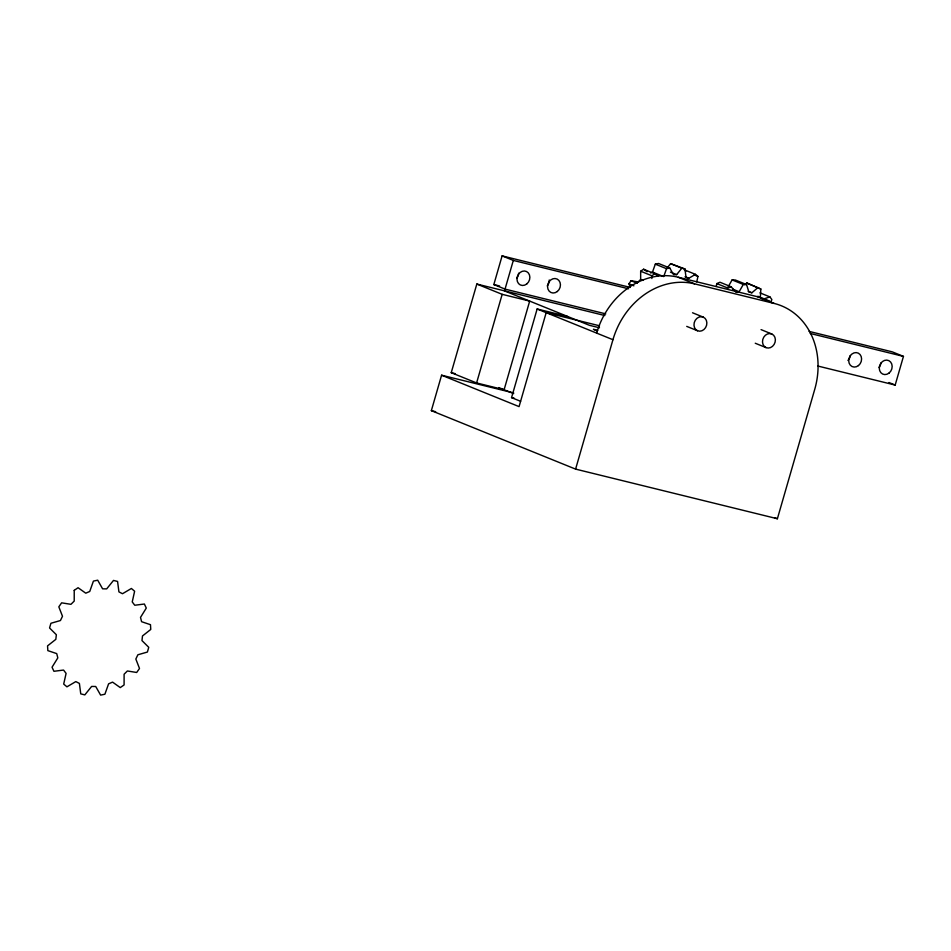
<?xml version="1.0" encoding="UTF-8"?>
<svg xmlns="http://www.w3.org/2000/svg" width="951" height="951" viewBox="0 0 951 951"><rect width="100%" height="100%" fill="white"/><g stroke="black" fill="none" stroke-linecap="round" stroke-linejoin="round"><path stroke-width="1.43" d="M605.763 313.878L505.04 289.104L493.831 284.563L502.104 255.89L630.323 287.428L628.92 283.79L631.072 280.759L638.169 281.888L640.653 279.416L640.665 271.225L643.601 269.216L654.811 273.757L658.33 276.265M651.875 278.5L651.875 275.766L654.811 273.757M770.797 302.145L771.879 299.553L769.906 296.89L762.69 299.303L760.348 297.271L760.836 289.033L746.797 282.994L744.752 284.741M716.281 286.31L716.792 283.576L719.966 282.245L731.176 286.786L736.003 292.337L739.141 291.743L743.302 284.456L746.547 284.551L748.889 292.005L751.861 292.789L758.006 287.535M696.738 281.876L697.963 276.432L695.478 274.352L684.268 269.799L685.921 271.19M596.646 333.112A73.952 62.79 -67.9 0 1 678.253 277.24L757.757 296.795L774.043 303.405A73.952 62.79 -67.9 0 1 814.734 389.351L777.383 518.747L575.593 469.116L431.35 410.654L441.585 375.205L513.659 392.929M476.82 284.052L502.176 294.334L529.683 301.098L504.101 389.732L476.594 382.956L451.238 372.685L476.82 284.052L604.86 315.542M476.594 382.956L502.176 294.334M505.04 289.104L513.314 260.431L502.104 255.89M520.601 401.286L511.555 397.625L537.137 308.992L567.711 316.505M575.593 469.116L612.943 339.709A73.952 62.79 -67.9 0 1 694.551 283.85L774.043 303.405M817.801 366.028L895.176 385.06L903.45 356.387L892.24 351.846L809.063 331.388M650.472 272.949L652.493 272.081L655.31 264.152L658.579 263.486L669.789 268.027L673.522 274.601L676.648 274.649L681.831 268.206L684.946 268.967L685.968 276.943L688.702 278.334L695.478 274.352M663.703 276.622L666.52 268.705L669.789 268.027M727.931 287.19L732.092 279.915L735.337 280.01L746.547 284.551M667.162 267.956L670.621 263.653L684.946 268.967M731.176 286.786L728.002 288.117L716.792 283.576M513.314 260.431L628.563 288.783M810.228 333.468L903.45 356.387M493.831 284.563L499.584 285.978M599.522 325.777L546.183 312.653L519.068 406.612L441.585 375.205M599.475 327.786L589.442 325.313L504.339 290.828M597.703 330.377L593.4 329.319L597.418 330.948M451.238 372.685L455.374 373.707M511.555 397.625L514.336 398.303M431.35 410.654L435.677 411.712M760.836 289.033L746.797 282.994M732.092 279.915L743.302 284.456M759.944 292.849L769.906 296.89M748.128 291.268L751.861 292.789M757.852 296.26L760.348 297.271M670.621 263.653L681.831 268.206M732.912 289.211L739.141 291.743M694.218 274.922L697.963 276.432M655.31 264.152L666.52 268.705M684.97 276.824L688.702 278.334M670.419 272.129L676.648 274.649M678.253 277.24L694.551 283.85M652.493 272.081L662.467 276.123M640.665 271.225L651.875 275.766M640.653 279.416L643.149 280.426M761.062 329.628L771.843 334.003A7.394 6.277 -67.9 0 1 772.485 346.366A7.394 6.277 -67.9 0 1 762.5 342.039A7.394 6.277 -67.9 0 1 771.843 334.003M888.947 382.528L895.176 385.06M631.072 280.759L637.289 283.279M628.92 283.79L633.901 285.811M692.53 312.772L703.312 317.147A7.394 6.277 -67.9 0 1 703.954 329.522A7.394 6.277 -67.9 0 1 693.98 325.194A7.394 6.277 -67.9 0 1 703.312 317.147M755.26 343.24L766.042 347.614M686.729 326.383L697.523 330.758M537.137 308.992L612.943 339.709M498.764 387.568L513.611 393.583M774.637 517.641L777.383 518.747M643.601 269.216L647.12 271.724M518.652 273.187A7.394 6.277 -67.9 0 1 516.702 278.286M549.226 279.998A7.394 6.277 -67.9 0 1 547.277 285.799M880.899 362.985A7.394 6.277 -67.9 0 1 879.009 367.395M850.325 355.472A7.394 6.277 -67.9 0 1 847.935 360.417M757.757 296.795A73.952 62.79 -67.9 0 1 772.759 303.036M74.226 590.357L74.214 601.091L70.945 604.325L61.637 602.839L58.819 606.821L62.493 616.272L60.436 620.539L50.926 623.262L49.559 627.981L56.347 634.721L55.824 639.357L47.55 645.872L47.847 650.627L56.727 653.61L57.809 657.914L52.032 667.233L53.945 671.287L63.562 670.063L66.094 673.391L63.693 684.09L66.939 686.824L75.818 681.594L79.397 683.424L80.752 693.873L84.829 694.884L91.629 686.432L95.718 686.491L100.616 695.11L104.895 694.23L108.592 683.84L112.563 682.117L120.254 687.585L124.094 684.958L124.106 674.223L127.375 670.978L136.682 672.476L139.5 668.482L135.838 659.031L137.883 654.775L147.393 652.053L148.76 647.322L141.972 640.594L142.495 635.957L150.769 629.443L150.472 624.688L141.592 621.704L140.51 617.401L146.288 608.081L144.374 604.028L134.757 605.24L132.237 601.924L134.626 591.225L131.381 588.479L122.501 593.721L118.923 591.891L117.567 581.43L113.49 580.431L106.69 588.883L102.601 588.824L97.715 580.205L93.424 581.085L89.739 591.474L85.756 593.186L78.065 587.718L74.226 590.357M526.747 283.98A7.394 6.277 -67.9 0 0 526.545 271.534A7.394 6.277 -67.9 0 0 516.975 279.19A7.394 6.277 -67.9 0 0 526.747 283.98M557.322 291.505A7.394 6.277 -67.9 0 0 557.12 279.059A7.394 6.277 -67.9 0 0 547.55 286.703A7.394 6.277 -67.9 0 0 557.322 291.505M889.042 373.089A7.394 6.277 -67.9 0 0 888.852 360.643A7.394 6.277 -67.9 0 0 879.283 368.299A7.394 6.277 -67.9 0 0 889.042 373.089M858.468 365.576A7.394 6.277 -67.9 0 0 858.278 353.13A7.394 6.277 -67.9 0 0 848.708 360.774A7.394 6.277 -67.9 0 0 858.468 365.576"/></g></svg>
